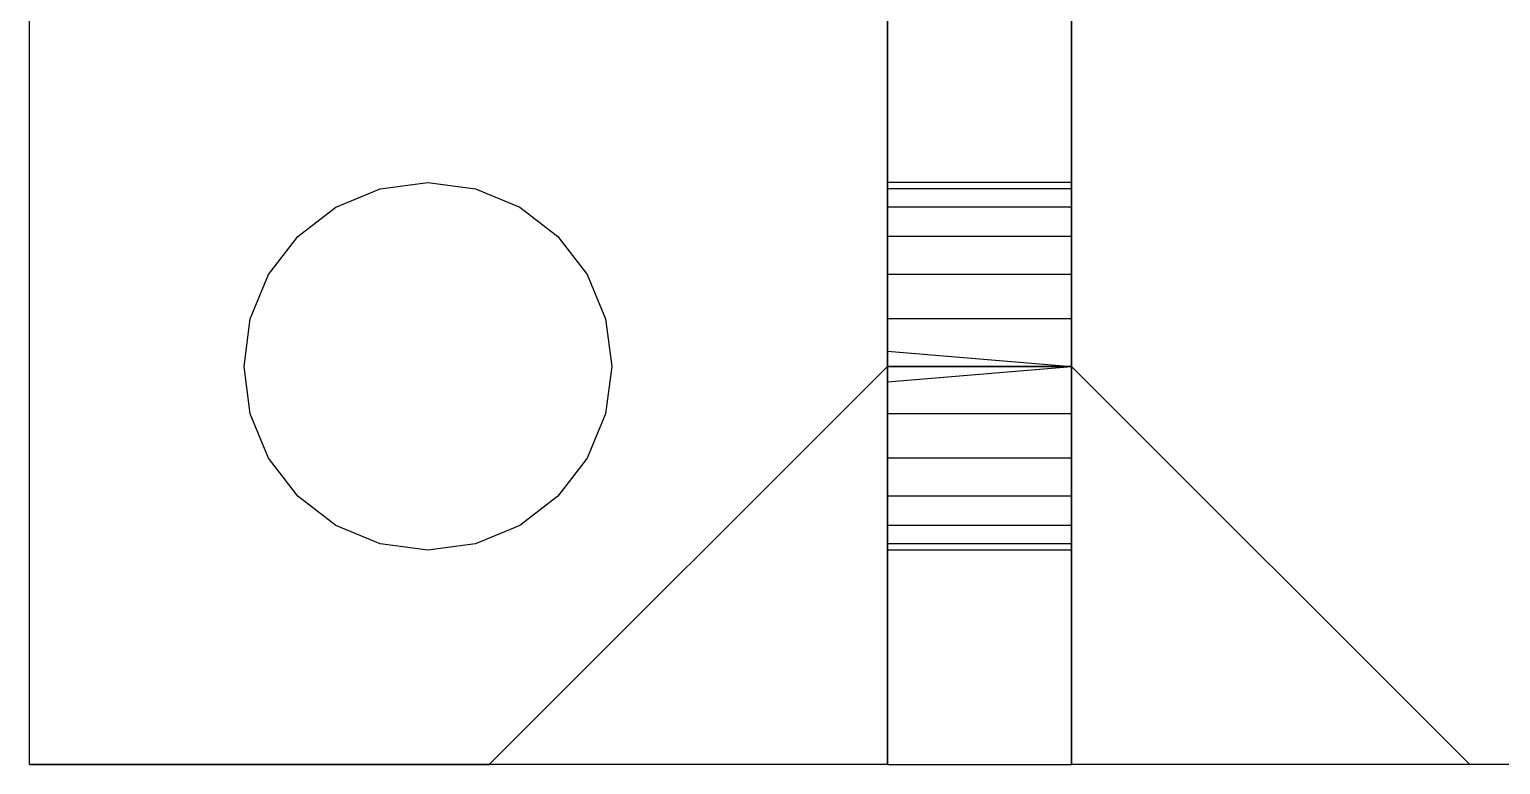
# Model space of a CAD drawing. Header units: metres. Extents: x -1 to 375, y 3 to 378.
# Drawn here: x -0.63 to 14.61, y 248.13 to 255.75 of the extents above; entities that cross this region are included whole.
import ezdxf

# ---------------------------------------------------------------- set-up
doc = ezdxf.new("R2010")
doc.units = ezdxf.units.M

msp = doc.modelspace()

# ---------------------------------------------------------------- linework, layer by layer
at = {"layer": 'Flat node sheet'}
for p, q in [((-0.635, 248.127, 253.842), (-0.635, 278.607, 253.842)), ((-0.635, 248.127, 255.747), (-0.635, 278.607, 255.747)), ((-0.635, 248.127, 8.732), (-0.635, 278.607, 8.732)), ((-0.635, 248.127, 10.637), (-0.635, 278.607, 10.637)), ((8.255, 278.607, 264.637), (8.255, 252.096, 264.637)), ((8.255, 278.607, 255.747), (8.255, 252.414, 255.747)), ((8.255, 252.414, 253.842), (8.255, 278.607, 253.842)), ((8.255, 278.607, 266.542), (8.255, 252.096, 266.542)), ((8.255, 278.607, 19.527), (8.255, 252.096, 19.527)), ((8.255, 278.607, 10.637), (8.255, 252.414, 10.637)), ((8.255, 252.414, 8.732), (8.255, 278.607, 8.732)), ((8.255, 278.607, 21.432), (8.255, 252.096, 21.432)), ((10.16, 278.607, 253.842), (10.16, 252.414, 253.842)), ((10.16, 278.607, 255.747), (10.16, 252.414, 255.747)), ((10.16, 278.607, 266.542), (10.16, 252.255, 266.542)), ((10.16, 278.607, 264.637), (10.16, 252.255, 264.637)), ((10.16, 278.607, 8.732), (10.16, 252.414, 8.732)), ((10.16, 278.607, 10.637), (10.16, 252.414, 10.637)), ((10.16, 278.607, 21.432), (10.16, 252.255, 21.432)), ((10.16, 278.607, 19.527), (10.16, 252.255, 19.527)), ((8.255, 248.127, 275.432), (8.255, 267.812, 275.432)), ((8.255, 248.127, 30.322), (8.255, 267.812, 30.322)), ((10.16, 248.127, 275.432), (10.16, 267.812, 275.432)), ((10.16, 248.127, 30.322), (10.16, 267.812, 30.322)), ((-0.635, 248.127, 264.637), (-0.635, 257.017, 264.637)), ((-0.635, 248.127, 266.542), (-0.635, 257.017, 266.542)), ((-0.635, 248.127, 19.527), (-0.635, 257.017, 19.527)), ((-0.635, 248.127, 21.432), (-0.635, 257.017, 21.432)), ((8.255, 257.017, 244.952), (8.255, 248.127, 244.952)), ((8.255, 257.017, -0.158), (8.255, 248.127, -0.158)), ((10.16, 257.017, 244.952), (10.16, 248.127, 244.952)), ((10.16, 257.017, -0.158), (10.16, 248.127, -0.158)), ((2.54, 253.905, 255.747), (2.999, 254.095, 255.747)), ((2.54, 253.905, 253.842), (2.999, 254.095, 253.842)), ((2.54, 253.905, 266.542), (2.999, 254.095, 266.542)), ((2.54, 253.905, 264.637), (2.999, 254.095, 264.637)), ((2.54, 253.905, 10.637), (2.999, 254.095, 10.637)), ((2.54, 253.905, 8.732), (2.999, 254.095, 8.732)), ((2.54, 253.905, 21.432), (2.999, 254.095, 21.432)), ((2.54, 253.905, 19.527), (2.999, 254.095, 19.527)), ((2.999, 254.095, 255.747), (3.493, 254.16, 255.747)), ((2.999, 254.095, 253.842), (3.493, 254.16, 253.842)), ((2.999, 254.095, 266.542), (3.493, 254.16, 266.542)), ((2.999, 254.095, 264.637), (3.493, 254.16, 264.637)), ((2.999, 254.095, 10.637), (3.493, 254.16, 10.637)), ((2.999, 254.095, 8.732), (3.493, 254.16, 8.732)), ((2.999, 254.095, 21.432), (3.493, 254.16, 21.432)), ((2.999, 254.095, 19.527), (3.493, 254.16, 19.527)), ((2.999, 254.095, 255.747), (2.999, 254.095, 253.842)), ((2.999, 254.095, 266.542), (2.999, 254.095, 264.637)), ((2.999, 254.095, 10.637), (2.999, 254.095, 8.732)), ((2.999, 254.095, 21.432), (2.999, 254.095, 19.527)), ((3.493, 254.16, 255.747), (3.986, 254.095, 255.747)), ((3.493, 254.16, 253.842), (3.986, 254.095, 253.842)), ((3.493, 254.16, 255.747), (3.493, 254.16, 253.842)), ((3.493, 254.16, 266.542), (3.986, 254.095, 266.542)), ((3.493, 254.16, 264.637), (3.986, 254.095, 264.637)), ((3.493, 254.16, 266.542), (3.493, 254.16, 264.637)), ((3.493, 254.16, 10.637), (3.986, 254.095, 10.637)), ((3.493, 254.16, 8.732), (3.986, 254.095, 8.732)), ((3.493, 254.16, 10.637), (3.493, 254.16, 8.732)), ((3.493, 254.16, 21.432), (3.986, 254.095, 21.432)), ((3.493, 254.16, 19.527), (3.986, 254.095, 19.527)), ((3.493, 254.16, 21.432), (3.493, 254.16, 19.527)), ((3.986, 254.095, 255.747), (4.445, 253.905, 255.747)), ((3.986, 254.095, 253.842), (4.445, 253.905, 253.842)), ((3.986, 254.095, 255.747), (3.986, 254.095, 253.842)), ((3.986, 254.095, 266.542), (4.445, 253.905, 266.542)), ((3.986, 254.095, 264.637), (4.445, 253.905, 264.637)), ((3.986, 254.095, 266.542), (3.986, 254.095, 264.637)), ((3.986, 254.095, 10.637), (4.445, 253.905, 10.637)), ((3.986, 254.095, 8.732), (4.445, 253.905, 8.732)), ((3.986, 254.095, 10.637), (3.986, 254.095, 8.732)), ((3.986, 254.095, 21.432), (4.445, 253.905, 21.432)), ((3.986, 254.095, 19.527), (4.445, 253.905, 19.527)), ((3.986, 254.095, 21.432), (3.986, 254.095, 19.527)), ((8.255, 254.16, 249.08), (8.255, 254.095, 248.587)), ((8.255, 254.095, 249.573), (8.255, 254.16, 249.08)), ((10.16, 254.16, 249.08), (8.255, 254.16, 249.08)), ((8.255, 254.16, 271.305), (8.255, 254.095, 270.812)), ((8.255, 254.095, 271.798), (8.255, 254.16, 271.305)), ((10.16, 254.16, 271.305), (8.255, 254.16, 271.305)), ((8.255, 254.16, 3.97), (8.255, 254.095, 3.477)), ((8.255, 254.095, 4.463), (8.255, 254.16, 3.97)), ((10.16, 254.16, 3.97), (8.255, 254.16, 3.97)), ((8.255, 254.16, 26.195), (8.255, 254.095, 25.702)), ((8.255, 254.095, 26.688), (8.255, 254.16, 26.195)), ((10.16, 254.16, 26.195), (8.255, 254.16, 26.195)), ((8.255, 254.095, 248.587), (8.255, 253.905, 248.127)), ((8.255, 253.905, 250.032), (8.255, 254.095, 249.573)), ((10.16, 254.095, 248.587), (8.255, 254.095, 248.587)), ((10.16, 254.095, 249.573), (8.255, 254.095, 249.573)), ((8.255, 254.095, 270.812), (8.255, 253.905, 270.352)), ((8.255, 253.905, 272.257), (8.255, 254.095, 271.798)), ((10.16, 254.095, 270.812), (8.255, 254.095, 270.812)), ((10.16, 254.095, 271.798), (8.255, 254.095, 271.798)), ((8.255, 254.095, 3.477), (8.255, 253.905, 3.017)), ((8.255, 253.905, 4.922), (8.255, 254.095, 4.463)), ((10.16, 254.095, 3.477), (8.255, 254.095, 3.477)), ((10.16, 254.095, 4.463), (8.255, 254.095, 4.463)), ((8.255, 254.095, 25.702), (8.255, 253.905, 25.242)), ((8.255, 253.905, 27.147), (8.255, 254.095, 26.688)), ((10.16, 254.095, 25.702), (8.255, 254.095, 25.702)), ((10.16, 254.095, 26.688), (8.255, 254.095, 26.688)), ((10.16, 254.16, 249.08), (10.16, 254.095, 248.587)), ((10.16, 254.095, 249.573), (10.16, 254.16, 249.08)), ((10.16, 254.16, 271.305), (10.16, 254.095, 270.812)), ((10.16, 254.095, 271.798), (10.16, 254.16, 271.305)), ((10.16, 254.16, 3.97), (10.16, 254.095, 3.477)), ((10.16, 254.095, 4.463), (10.16, 254.16, 3.97)), ((10.16, 254.16, 26.195), (10.16, 254.095, 25.702)), ((10.16, 254.095, 26.688), (10.16, 254.16, 26.195)), ((10.16, 254.095, 248.587), (10.16, 253.905, 248.127)), ((10.16, 253.905, 250.032), (10.16, 254.095, 249.573)), ((10.16, 254.095, 270.812), (10.16, 253.905, 270.352)), ((10.16, 253.905, 272.257), (10.16, 254.095, 271.798)), ((10.16, 254.095, 3.477), (10.16, 253.905, 3.017)), ((10.16, 253.905, 4.922), (10.16, 254.095, 4.463)), ((10.16, 254.095, 25.702), (10.16, 253.905, 25.242)), ((10.16, 253.905, 27.147), (10.16, 254.095, 26.688)), ((2.145, 253.602, 255.747), (2.54, 253.905, 255.747)), ((2.145, 253.602, 253.842), (2.54, 253.905, 253.842)), ((2.145, 253.602, 266.542), (2.54, 253.905, 266.542)), ((2.145, 253.602, 264.637), (2.54, 253.905, 264.637)), ((2.145, 253.602, 10.637), (2.54, 253.905, 10.637)), ((2.145, 253.602, 8.732), (2.54, 253.905, 8.732)), ((2.145, 253.602, 21.432), (2.54, 253.905, 21.432)), ((2.145, 253.602, 19.527), (2.54, 253.905, 19.527)), ((2.54, 253.905, 255.747), (2.54, 253.905, 253.842)), ((2.54, 253.905, 266.542), (2.54, 253.905, 264.637)), ((2.54, 253.905, 10.637), (2.54, 253.905, 8.732)), ((2.54, 253.905, 21.432), (2.54, 253.905, 19.527)), ((4.445, 253.905, 255.747), (4.84, 253.602, 255.747)), ((4.445, 253.905, 253.842), (4.84, 253.602, 253.842)), ((4.445, 253.905, 255.747), (4.445, 253.905, 253.842)), ((4.445, 253.905, 266.542), (4.84, 253.602, 266.542)), ((4.445, 253.905, 264.637), (4.84, 253.602, 264.637)), ((4.445, 253.905, 266.542), (4.445, 253.905, 264.637)), ((4.445, 253.905, 10.637), (4.84, 253.602, 10.637)), ((4.445, 253.905, 8.732), (4.84, 253.602, 8.732)), ((4.445, 253.905, 10.637), (4.445, 253.905, 8.732)), ((4.445, 253.905, 21.432), (4.84, 253.602, 21.432)), ((4.445, 253.905, 19.527), (4.84, 253.602, 19.527)), ((4.445, 253.905, 21.432), (4.445, 253.905, 19.527)), ((8.255, 253.905, 248.127), (8.255, 253.602, 247.733)), ((8.255, 253.602, 250.427), (8.255, 253.905, 250.032)), ((10.16, 253.905, 248.127), (8.255, 253.905, 248.127)), ((10.16, 253.905, 250.032), (8.255, 253.905, 250.032)), ((8.255, 253.602, 272.652), (8.255, 253.905, 272.257)), ((8.255, 253.905, 270.352), (8.255, 253.602, 269.958)), ((10.16, 253.905, 272.257), (8.255, 253.905, 272.257)), ((10.16, 253.905, 270.352), (8.255, 253.905, 270.352)), ((8.255, 253.905, 3.017), (8.255, 253.602, 2.623)), ((8.255, 253.602, 5.317), (8.255, 253.905, 4.922)), ((10.16, 253.905, 3.017), (8.255, 253.905, 3.017)), ((10.16, 253.905, 4.922), (8.255, 253.905, 4.922)), ((8.255, 253.602, 27.542), (8.255, 253.905, 27.147)), ((8.255, 253.905, 25.242), (8.255, 253.602, 24.848)), ((10.16, 253.905, 27.147), (8.255, 253.905, 27.147)), ((10.16, 253.905, 25.242), (8.255, 253.905, 25.242)), ((10.16, 253.905, 248.127), (10.16, 253.602, 247.733)), ((10.16, 253.602, 250.427), (10.16, 253.905, 250.032)), ((10.16, 253.905, 270.352), (10.16, 253.602, 269.958)), ((10.16, 253.602, 272.652), (10.16, 253.905, 272.257)), ((10.16, 253.905, 3.017), (10.16, 253.602, 2.623)), ((10.16, 253.602, 5.317), (10.16, 253.905, 4.922)), ((10.16, 253.905, 25.242), (10.16, 253.602, 24.848)), ((10.16, 253.602, 27.542), (10.16, 253.905, 27.147)), ((1.843, 253.207, 255.747), (2.145, 253.602, 255.747)), ((1.843, 253.207, 253.842), (2.145, 253.602, 253.842)), ((1.843, 253.207, 266.542), (2.145, 253.602, 266.542)), ((1.843, 253.207, 264.637), (2.145, 253.602, 264.637)), ((1.843, 253.207, 10.637), (2.145, 253.602, 10.637)), ((1.843, 253.207, 8.732), (2.145, 253.602, 8.732)), ((1.843, 253.207, 21.432), (2.145, 253.602, 21.432)), ((1.843, 253.207, 19.527), (2.145, 253.602, 19.527)), ((2.145, 253.602, 255.747), (2.145, 253.602, 253.842)), ((2.145, 253.602, 266.542), (2.145, 253.602, 264.637)), ((2.145, 253.602, 10.637), (2.145, 253.602, 8.732)), ((2.145, 253.602, 21.432), (2.145, 253.602, 19.527)), ((4.84, 253.602, 255.747), (5.142, 253.207, 255.747)), ((4.84, 253.602, 253.842), (5.142, 253.207, 253.842)), ((4.84, 253.602, 255.747), (4.84, 253.602, 253.842)), ((4.84, 253.602, 266.542), (5.142, 253.207, 266.542)), ((4.84, 253.602, 264.637), (5.142, 253.207, 264.637)), ((4.84, 253.602, 266.542), (4.84, 253.602, 264.637)), ((4.84, 253.602, 10.637), (5.142, 253.207, 10.637)), ((4.84, 253.602, 8.732), (5.142, 253.207, 8.732)), ((4.84, 253.602, 10.637), (4.84, 253.602, 8.732)), ((4.84, 253.602, 21.432), (5.142, 253.207, 21.432)), ((4.84, 253.602, 19.527), (5.142, 253.207, 19.527)), ((4.84, 253.602, 21.432), (4.84, 253.602, 19.527)), ((8.255, 253.602, 247.733), (8.255, 253.207, 247.43)), ((8.255, 253.207, 250.73), (8.255, 253.602, 250.427)), ((10.16, 253.602, 247.733), (8.255, 253.602, 247.733)), ((10.16, 253.602, 250.427), (8.255, 253.602, 250.427)), ((8.255, 253.207, 272.955), (8.255, 253.602, 272.652)), ((8.255, 253.602, 269.958), (8.255, 253.207, 269.655)), ((10.16, 253.602, 272.652), (8.255, 253.602, 272.652)), ((10.16, 253.602, 269.958), (8.255, 253.602, 269.958)), ((8.255, 253.602, 2.623), (8.255, 253.207, 2.32)), ((8.255, 253.207, 5.62), (8.255, 253.602, 5.317)), ((10.16, 253.602, 2.623), (8.255, 253.602, 2.623)), ((10.16, 253.602, 5.317), (8.255, 253.602, 5.317)), ((8.255, 253.207, 27.845), (8.255, 253.602, 27.542)), ((8.255, 253.602, 24.848), (8.255, 253.207, 24.545)), ((10.16, 253.602, 27.542), (8.255, 253.602, 27.542)), ((10.16, 253.602, 24.848), (8.255, 253.602, 24.848)), ((10.16, 253.602, 247.733), (10.16, 253.207, 247.43)), ((10.16, 253.207, 250.73), (10.16, 253.602, 250.427)), ((10.16, 253.602, 269.958), (10.16, 253.207, 269.655)), ((10.16, 253.207, 272.955), (10.16, 253.602, 272.652)), ((10.16, 253.602, 2.623), (10.16, 253.207, 2.32)), ((10.16, 253.207, 5.62), (10.16, 253.602, 5.317)), ((10.16, 253.602, 24.848), (10.16, 253.207, 24.545)), ((10.16, 253.207, 27.845), (10.16, 253.602, 27.542)), ((1.652, 252.748, 255.747), (1.843, 253.207, 255.747)), ((1.652, 252.748, 253.842), (1.843, 253.207, 253.842)), ((1.652, 252.748, 266.542), (1.843, 253.207, 266.542)), ((1.652, 252.748, 264.637), (1.843, 253.207, 264.637)), ((1.652, 252.748, 10.637), (1.843, 253.207, 10.637)), ((1.652, 252.748, 8.732), (1.843, 253.207, 8.732)), ((1.652, 252.748, 21.432), (1.843, 253.207, 21.432)), ((1.652, 252.748, 19.527), (1.843, 253.207, 19.527)), ((1.843, 253.207, 255.747), (1.843, 253.207, 253.842)), ((1.843, 253.207, 266.542), (1.843, 253.207, 264.637)), ((1.843, 253.207, 10.637), (1.843, 253.207, 8.732)), ((1.843, 253.207, 21.432), (1.843, 253.207, 19.527)), ((5.142, 253.207, 255.747), (5.333, 252.748, 255.747)), ((5.142, 253.207, 253.842), (5.333, 252.748, 253.842)), ((5.142, 253.207, 255.747), (5.142, 253.207, 253.842)), ((5.142, 253.207, 266.542), (5.333, 252.748, 266.542)), ((5.142, 253.207, 264.637), (5.333, 252.748, 264.637)), ((5.142, 253.207, 266.542), (5.142, 253.207, 264.637)), ((5.142, 253.207, 10.637), (5.333, 252.748, 10.637)), ((5.142, 253.207, 8.732), (5.333, 252.748, 8.732)), ((5.142, 253.207, 10.637), (5.142, 253.207, 8.732)), ((5.142, 253.207, 21.432), (5.333, 252.748, 21.432)), ((5.142, 253.207, 19.527), (5.333, 252.748, 19.527)), ((5.142, 253.207, 21.432), (5.142, 253.207, 19.527)), ((8.255, 252.748, 250.92), (8.255, 253.207, 250.73)), ((8.255, 253.207, 247.43), (8.255, 252.748, 247.24)), ((10.16, 253.207, 247.43), (8.255, 253.207, 247.43)), ((10.16, 253.207, 250.73), (8.255, 253.207, 250.73)), ((8.255, 252.748, 273.145), (8.255, 253.207, 272.955)), ((8.255, 253.207, 269.655), (8.255, 252.748, 269.465)), ((10.16, 253.207, 272.955), (8.255, 253.207, 272.955)), ((10.16, 253.207, 269.655), (8.255, 253.207, 269.655)), ((8.255, 252.748, 5.81), (8.255, 253.207, 5.62)), ((8.255, 253.207, 2.32), (8.255, 252.748, 2.13)), ((10.16, 253.207, 2.32), (8.255, 253.207, 2.32)), ((10.16, 253.207, 5.62), (8.255, 253.207, 5.62)), ((8.255, 252.748, 28.035), (8.255, 253.207, 27.845)), ((8.255, 253.207, 24.545), (8.255, 252.748, 24.355)), ((10.16, 253.207, 27.845), (8.255, 253.207, 27.845)), ((10.16, 253.207, 24.545), (8.255, 253.207, 24.545)), ((10.16, 253.207, 247.43), (10.16, 252.748, 247.24)), ((10.16, 252.748, 250.92), (10.16, 253.207, 250.73)), ((10.16, 253.207, 269.655), (10.16, 252.748, 269.465)), ((10.16, 252.748, 273.145), (10.16, 253.207, 272.955)), ((10.16, 253.207, 2.32), (10.16, 252.748, 2.13)), ((10.16, 252.748, 5.81), (10.16, 253.207, 5.62)), ((10.16, 253.207, 24.545), (10.16, 252.748, 24.355)), ((10.16, 252.748, 28.035), (10.16, 253.207, 27.845)), ((1.588, 252.255, 255.747), (1.652, 252.748, 255.747)), ((1.588, 252.255, 253.842), (1.652, 252.748, 253.842)), ((1.588, 252.255, 266.542), (1.652, 252.748, 266.542)), ((1.588, 252.255, 264.637), (1.652, 252.748, 264.637)), ((1.588, 252.255, 10.637), (1.652, 252.748, 10.637)), ((1.588, 252.255, 8.732), (1.652, 252.748, 8.732)), ((1.588, 252.255, 21.432), (1.652, 252.748, 21.432)), ((1.588, 252.255, 19.527), (1.652, 252.748, 19.527)), ((1.652, 252.748, 255.747), (1.652, 252.748, 253.842)), ((1.652, 252.748, 266.542), (1.652, 252.748, 264.637)), ((1.652, 252.748, 10.637), (1.652, 252.748, 8.732)), ((1.652, 252.748, 21.432), (1.652, 252.748, 19.527)), ((5.333, 252.748, 255.747), (5.398, 252.255, 255.747)), ((5.333, 252.748, 253.842), (5.398, 252.255, 253.842)), ((5.333, 252.748, 255.747), (5.333, 252.748, 253.842)), ((5.333, 252.748, 266.542), (5.398, 252.255, 266.542)), ((5.333, 252.748, 264.637), (5.398, 252.255, 264.637)), ((5.333, 252.748, 266.542), (5.333, 252.748, 264.637)), ((5.333, 252.748, 10.637), (5.398, 252.255, 10.637)), ((5.333, 252.748, 8.732), (5.398, 252.255, 8.732)), ((5.333, 252.748, 10.637), (5.333, 252.748, 8.732)), ((5.333, 252.748, 21.432), (5.398, 252.255, 21.432)), ((5.333, 252.748, 19.527), (5.398, 252.255, 19.527)), ((5.333, 252.748, 21.432), (5.333, 252.748, 19.527)), ((8.255, 252.255, 250.985), (8.255, 252.748, 250.92)), ((8.255, 252.748, 247.24), (8.255, 252.255, 247.175)), ((10.16, 252.748, 250.92), (8.255, 252.748, 250.92)), ((10.16, 252.748, 247.24), (8.255, 252.748, 247.24)), ((8.255, 252.255, 273.21), (8.255, 252.748, 273.145)), ((8.255, 252.748, 269.465), (8.255, 252.255, 269.4)), ((10.16, 252.748, 273.145), (8.255, 252.748, 273.145)), ((10.16, 252.748, 269.465), (8.255, 252.748, 269.465)), ((8.255, 252.255, 5.875), (8.255, 252.748, 5.81)), ((8.255, 252.748, 2.13), (8.255, 252.255, 2.065)), ((10.16, 252.748, 5.81), (8.255, 252.748, 5.81)), ((10.16, 252.748, 2.13), (8.255, 252.748, 2.13)), ((8.255, 252.255, 28.1), (8.255, 252.748, 28.035)), ((8.255, 252.748, 24.355), (8.255, 252.255, 24.29)), ((10.16, 252.748, 28.035), (8.255, 252.748, 28.035)), ((10.16, 252.748, 24.355), (8.255, 252.748, 24.355)), ((10.16, 252.748, 247.24), (10.16, 252.255, 247.175)), ((10.16, 252.255, 250.985), (10.16, 252.748, 250.92)), ((10.16, 252.748, 269.465), (10.16, 252.255, 269.4)), ((10.16, 252.255, 273.21), (10.16, 252.748, 273.145)), ((10.16, 252.748, 2.13), (10.16, 252.255, 2.065)), ((10.16, 252.255, 5.875), (10.16, 252.748, 5.81)), ((10.16, 252.748, 24.355), (10.16, 252.255, 24.29)), ((10.16, 252.255, 28.1), (10.16, 252.748, 28.035)), ((8.255, 252.414, 255.747), (10.16, 252.255, 255.747)), ((8.255, 252.414, 253.842), (10.16, 252.255, 253.842)), ((8.255, 252.414, 253.842), (8.255, 252.414, 255.747)), ((8.255, 252.414, 10.637), (10.16, 252.255, 10.637)), ((8.255, 252.414, 8.732), (10.16, 252.255, 8.732)), ((8.255, 252.414, 8.732), (8.255, 252.414, 10.637)), ((10.16, 252.414, 253.842), (10.16, 252.414, 255.747)), ((10.16, 252.414, 253.842), (10.16, 252.255, 253.842)), ((10.16, 252.414, 255.747), (10.16, 252.255, 255.747)), ((10.16, 252.414, 8.732), (10.16, 252.414, 10.637)), ((10.16, 252.414, 8.732), (10.16, 252.255, 8.732)), ((10.16, 252.414, 10.637), (10.16, 252.255, 10.637)), ((1.652, 251.762, 255.747), (1.588, 252.255, 255.747)), ((1.652, 251.762, 253.842), (1.588, 252.255, 253.842)), ((1.588, 252.255, 255.747), (1.588, 252.255, 253.842)), ((1.652, 251.762, 266.542), (1.588, 252.255, 266.542)), ((1.652, 251.762, 264.637), (1.588, 252.255, 264.637)), ((1.588, 252.255, 266.542), (1.588, 252.255, 264.637)), ((1.652, 251.762, 10.637), (1.588, 252.255, 10.637)), ((1.652, 251.762, 8.732), (1.588, 252.255, 8.732)), ((1.588, 252.255, 10.637), (1.588, 252.255, 8.732)), ((1.652, 251.762, 21.432), (1.588, 252.255, 21.432)), ((1.652, 251.762, 19.527), (1.588, 252.255, 19.527)), ((1.588, 252.255, 21.432), (1.588, 252.255, 19.527)), ((8.255, 252.255, 264.637), (4.128, 248.127, 264.637)), ((8.255, 252.255, 266.542), (4.128, 248.127, 266.542)), ((8.255, 252.255, 19.527), (4.128, 248.127, 19.527)), ((8.255, 252.255, 21.432), (4.128, 248.127, 21.432)), ((5.398, 252.255, 255.747), (5.333, 251.762, 255.747)), ((5.398, 252.255, 253.842), (5.333, 251.762, 253.842)), ((5.398, 252.255, 266.542), (5.333, 251.762, 266.542)), ((5.398, 252.255, 264.637), (5.333, 251.762, 264.637)), ((5.398, 252.255, 10.637), (5.333, 251.762, 10.637)), ((5.398, 252.255, 8.732), (5.333, 251.762, 8.732)), ((5.398, 252.255, 21.432), (5.333, 251.762, 21.432)), ((5.398, 252.255, 19.527), (5.333, 251.762, 19.527)), ((5.398, 252.255, 255.747), (5.398, 252.255, 253.842)), ((5.398, 252.255, 266.542), (5.398, 252.255, 264.637)), ((5.398, 252.255, 10.637), (5.398, 252.255, 8.732)), ((5.398, 252.255, 21.432), (5.398, 252.255, 19.527)), ((8.255, 248.127, 253.842), (8.255, 252.255, 253.842)), ((8.255, 252.255, 253.842), (10.16, 252.255, 253.842)), ((8.255, 252.255, 253.842), (8.255, 252.255, 255.747)), ((8.255, 248.127, 255.747), (8.255, 252.255, 255.747)), ((8.255, 252.255, 255.747), (10.16, 252.255, 255.747)), ((8.255, 252.096, 266.542), (10.16, 252.255, 266.542)), ((8.255, 252.096, 264.637), (10.16, 252.255, 264.637)), ((8.255, 251.762, 250.92), (8.255, 252.255, 250.985)), ((8.255, 252.255, 247.175), (8.255, 251.762, 247.24)), ((10.16, 252.255, 250.985), (8.255, 252.255, 250.985)), ((10.16, 252.255, 247.175), (8.255, 252.255, 247.175)), ((8.255, 251.762, 273.145), (8.255, 252.255, 273.21)), ((8.255, 252.255, 269.4), (8.255, 251.762, 269.465)), ((10.16, 252.255, 273.21), (8.255, 252.255, 273.21)), ((10.16, 252.255, 269.4), (8.255, 252.255, 269.4)), ((10.16, 252.255, 264.637), (8.255, 252.255, 264.637)), ((8.255, 252.255, 264.637), (8.255, 252.255, 266.542)), ((10.16, 252.255, 266.542), (8.255, 252.255, 266.542)), ((8.255, 248.127, 8.732), (8.255, 252.255, 8.732)), ((8.255, 252.255, 8.732), (10.16, 252.255, 8.732)), ((8.255, 252.255, 8.732), (8.255, 252.255, 10.637)), ((8.255, 248.127, 10.637), (8.255, 252.255, 10.637)), ((8.255, 252.255, 10.637), (10.16, 252.255, 10.637)), ((8.255, 252.096, 21.432), (10.16, 252.255, 21.432)), ((8.255, 252.096, 19.527), (10.16, 252.255, 19.527)), ((8.255, 251.762, 5.81), (8.255, 252.255, 5.875)), ((8.255, 252.255, 2.065), (8.255, 251.762, 2.13)), ((10.16, 252.255, 5.875), (8.255, 252.255, 5.875)), ((10.16, 252.255, 2.065), (8.255, 252.255, 2.065)), ((8.255, 251.762, 28.035), (8.255, 252.255, 28.1)), ((8.255, 252.255, 24.29), (8.255, 251.762, 24.355)), ((10.16, 252.255, 28.1), (8.255, 252.255, 28.1)), ((10.16, 252.255, 24.29), (8.255, 252.255, 24.29)), ((10.16, 252.255, 19.527), (8.255, 252.255, 19.527)), ((8.255, 252.255, 19.527), (8.255, 252.255, 21.432)), ((10.16, 252.255, 21.432), (8.255, 252.255, 21.432)), ((14.288, 248.127, 253.842), (10.16, 252.255, 253.842)), ((10.16, 252.255, 253.842), (10.16, 252.255, 255.747)), ((14.288, 248.127, 255.747), (10.16, 252.255, 255.747)), ((10.16, 252.255, 264.637), (10.16, 252.255, 266.542)), ((10.16, 252.255, 255.747), (10.16, 252.255, 253.842)), ((10.16, 252.255, 247.175), (10.16, 251.762, 247.24)), ((10.16, 251.762, 250.92), (10.16, 252.255, 250.985)), ((10.16, 252.255, 269.4), (10.16, 251.762, 269.465)), ((10.16, 251.762, 273.145), (10.16, 252.255, 273.21)), ((10.16, 252.255, 266.542), (10.16, 252.096, 266.542)), ((10.16, 252.255, 264.637), (10.16, 252.096, 264.637)), ((10.16, 248.127, 264.637), (10.16, 252.255, 264.637)), ((10.16, 252.255, 264.637), (10.16, 252.255, 266.542)), ((10.16, 248.127, 266.542), (10.16, 252.255, 266.542)), ((14.288, 248.127, 8.732), (10.16, 252.255, 8.732)), ((10.16, 252.255, 8.732), (10.16, 252.255, 10.637)), ((14.288, 248.127, 10.637), (10.16, 252.255, 10.637)), ((10.16, 252.255, 19.527), (10.16, 252.255, 21.432)), ((10.16, 252.255, 10.637), (10.16, 252.255, 8.732)), ((10.16, 252.255, 2.065), (10.16, 251.762, 2.13)), ((10.16, 251.762, 5.81), (10.16, 252.255, 5.875)), ((10.16, 252.255, 24.29), (10.16, 251.762, 24.355)), ((10.16, 251.762, 28.035), (10.16, 252.255, 28.1)), ((10.16, 252.255, 21.432), (10.16, 252.096, 21.432)), ((10.16, 252.255, 19.527), (10.16, 252.096, 19.527)), ((10.16, 248.127, 19.527), (10.16, 252.255, 19.527)), ((10.16, 252.255, 19.527), (10.16, 252.255, 21.432)), ((10.16, 248.127, 21.432), (10.16, 252.255, 21.432)), ((8.255, 252.096, 266.542), (8.255, 252.096, 264.637)), ((8.255, 252.096, 21.432), (8.255, 252.096, 19.527)), ((10.16, 252.096, 266.542), (10.16, 252.096, 264.637)), ((10.16, 252.096, 21.432), (10.16, 252.096, 19.527)), ((1.843, 251.302, 255.747), (1.652, 251.762, 255.747)), ((1.843, 251.302, 253.842), (1.652, 251.762, 253.842)), ((1.652, 251.762, 255.747), (1.652, 251.762, 253.842)), ((1.843, 251.302, 266.542), (1.652, 251.762, 266.542)), ((1.843, 251.302, 264.637), (1.652, 251.762, 264.637)), ((1.652, 251.762, 266.542), (1.652, 251.762, 264.637)), ((1.843, 251.302, 10.637), (1.652, 251.762, 10.637)), ((1.843, 251.302, 8.732), (1.652, 251.762, 8.732)), ((1.652, 251.762, 10.637), (1.652, 251.762, 8.732)), ((1.843, 251.302, 21.432), (1.652, 251.762, 21.432)), ((1.843, 251.302, 19.527), (1.652, 251.762, 19.527)), ((1.652, 251.762, 21.432), (1.652, 251.762, 19.527)), ((5.333, 251.762, 255.747), (5.142, 251.302, 255.747)), ((5.333, 251.762, 253.842), (5.142, 251.302, 253.842)), ((5.333, 251.762, 266.542), (5.142, 251.302, 266.542)), ((5.333, 251.762, 264.637), (5.142, 251.302, 264.637)), ((5.333, 251.762, 10.637), (5.142, 251.302, 10.637)), ((5.333, 251.762, 8.732), (5.142, 251.302, 8.732)), ((5.333, 251.762, 21.432), (5.142, 251.302, 21.432)), ((5.333, 251.762, 19.527), (5.142, 251.302, 19.527)), ((5.333, 251.762, 255.747), (5.333, 251.762, 253.842)), ((5.333, 251.762, 266.542), (5.333, 251.762, 264.637)), ((5.333, 251.762, 10.637), (5.333, 251.762, 8.732)), ((5.333, 251.762, 21.432), (5.333, 251.762, 19.527)), ((8.255, 251.302, 250.73), (8.255, 251.762, 250.92)), ((8.255, 251.762, 247.24), (8.255, 251.302, 247.43)), ((10.16, 251.762, 250.92), (8.255, 251.762, 250.92)), ((10.16, 251.762, 247.24), (8.255, 251.762, 247.24)), ((8.255, 251.302, 272.955), (8.255, 251.762, 273.145)), ((8.255, 251.762, 269.465), (8.255, 251.302, 269.655)), ((10.16, 251.762, 273.145), (8.255, 251.762, 273.145)), ((10.16, 251.762, 269.465), (8.255, 251.762, 269.465)), ((8.255, 251.302, 5.62), (8.255, 251.762, 5.81)), ((8.255, 251.762, 2.13), (8.255, 251.302, 2.32)), ((10.16, 251.762, 5.81), (8.255, 251.762, 5.81)), ((10.16, 251.762, 2.13), (8.255, 251.762, 2.13)), ((8.255, 251.302, 27.845), (8.255, 251.762, 28.035)), ((8.255, 251.762, 24.355), (8.255, 251.302, 24.545)), ((10.16, 251.762, 28.035), (8.255, 251.762, 28.035)), ((10.16, 251.762, 24.355), (8.255, 251.762, 24.355)), ((10.16, 251.762, 247.24), (10.16, 251.302, 247.43)), ((10.16, 251.302, 250.73), (10.16, 251.762, 250.92)), ((10.16, 251.762, 269.465), (10.16, 251.302, 269.655)), ((10.16, 251.302, 272.955), (10.16, 251.762, 273.145)), ((10.16, 251.762, 2.13), (10.16, 251.302, 2.32)), ((10.16, 251.302, 5.62), (10.16, 251.762, 5.81)), ((10.16, 251.762, 24.355), (10.16, 251.302, 24.545)), ((10.16, 251.302, 27.845), (10.16, 251.762, 28.035)), ((2.145, 250.908, 255.747), (1.843, 251.302, 255.747)), ((2.145, 250.908, 253.842), (1.843, 251.302, 253.842)), ((1.843, 251.302, 255.747), (1.843, 251.302, 253.842)), ((2.145, 250.908, 266.542), (1.843, 251.302, 266.542)), ((2.145, 250.908, 264.637), (1.843, 251.302, 264.637)), ((1.843, 251.302, 266.542), (1.843, 251.302, 264.637)), ((2.145, 250.908, 10.637), (1.843, 251.302, 10.637)), ((2.145, 250.908, 8.732), (1.843, 251.302, 8.732)), ((1.843, 251.302, 10.637), (1.843, 251.302, 8.732)), ((2.145, 250.908, 21.432), (1.843, 251.302, 21.432)), ((2.145, 250.908, 19.527), (1.843, 251.302, 19.527)), ((1.843, 251.302, 21.432), (1.843, 251.302, 19.527)), ((5.142, 251.302, 255.747), (4.84, 250.908, 255.747)), ((5.142, 251.302, 253.842), (4.84, 250.908, 253.842)), ((5.142, 251.302, 266.542), (4.84, 250.908, 266.542)), ((5.142, 251.302, 264.637), (4.84, 250.908, 264.637)), ((5.142, 251.302, 10.637), (4.84, 250.908, 10.637)), ((5.142, 251.302, 8.732), (4.84, 250.908, 8.732)), ((5.142, 251.302, 21.432), (4.84, 250.908, 21.432)), ((5.142, 251.302, 19.527), (4.84, 250.908, 19.527)), ((5.142, 251.302, 255.747), (5.142, 251.302, 253.842)), ((5.142, 251.302, 266.542), (5.142, 251.302, 264.637)), ((5.142, 251.302, 10.637), (5.142, 251.302, 8.732)), ((5.142, 251.302, 21.432), (5.142, 251.302, 19.527)), ((8.255, 250.908, 250.427), (8.255, 251.302, 250.73)), ((8.255, 251.302, 247.43), (8.255, 250.908, 247.733)), ((10.16, 251.302, 250.73), (8.255, 251.302, 250.73)), ((10.16, 251.302, 247.43), (8.255, 251.302, 247.43)), ((8.255, 250.908, 272.652), (8.255, 251.302, 272.955)), ((8.255, 251.302, 269.655), (8.255, 250.908, 269.958)), ((10.16, 251.302, 272.955), (8.255, 251.302, 272.955)), ((10.16, 251.302, 269.655), (8.255, 251.302, 269.655)), ((8.255, 250.908, 5.317), (8.255, 251.302, 5.62)), ((8.255, 251.302, 2.32), (8.255, 250.908, 2.623)), ((10.16, 251.302, 5.62), (8.255, 251.302, 5.62)), ((10.16, 251.302, 2.32), (8.255, 251.302, 2.32)), ((8.255, 250.908, 27.542), (8.255, 251.302, 27.845)), ((8.255, 251.302, 24.545), (8.255, 250.908, 24.848)), ((10.16, 251.302, 27.845), (8.255, 251.302, 27.845)), ((10.16, 251.302, 24.545), (8.255, 251.302, 24.545)), ((10.16, 251.302, 247.43), (10.16, 250.908, 247.733)), ((10.16, 250.908, 250.427), (10.16, 251.302, 250.73)), ((10.16, 251.302, 269.655), (10.16, 250.908, 269.958)), ((10.16, 250.908, 272.652), (10.16, 251.302, 272.955)), ((10.16, 251.302, 2.32), (10.16, 250.908, 2.623)), ((10.16, 250.908, 5.317), (10.16, 251.302, 5.62)), ((10.16, 251.302, 24.545), (10.16, 250.908, 24.848)), ((10.16, 250.908, 27.542), (10.16, 251.302, 27.845)), ((2.54, 250.605, 255.747), (2.145, 250.908, 255.747)), ((2.54, 250.605, 253.842), (2.145, 250.908, 253.842)), ((2.145, 250.908, 255.747), (2.145, 250.908, 253.842)), ((2.54, 250.605, 266.542), (2.145, 250.908, 266.542)), ((2.54, 250.605, 264.637), (2.145, 250.908, 264.637)), ((2.145, 250.908, 266.542), (2.145, 250.908, 264.637)), ((2.54, 250.605, 10.637), (2.145, 250.908, 10.637)), ((2.54, 250.605, 8.732), (2.145, 250.908, 8.732)), ((2.145, 250.908, 10.637), (2.145, 250.908, 8.732)), ((2.54, 250.605, 21.432), (2.145, 250.908, 21.432)), ((2.54, 250.605, 19.527), (2.145, 250.908, 19.527)), ((2.145, 250.908, 21.432), (2.145, 250.908, 19.527)), ((4.84, 250.908, 255.747), (4.445, 250.605, 255.747)), ((4.84, 250.908, 253.842), (4.445, 250.605, 253.842)), ((4.84, 250.908, 266.542), (4.445, 250.605, 266.542)), ((4.84, 250.908, 264.637), (4.445, 250.605, 264.637)), ((4.84, 250.908, 10.637), (4.445, 250.605, 10.637)), ((4.84, 250.908, 8.732), (4.445, 250.605, 8.732)), ((4.84, 250.908, 21.432), (4.445, 250.605, 21.432)), ((4.84, 250.908, 19.527), (4.445, 250.605, 19.527)), ((4.84, 250.908, 255.747), (4.84, 250.908, 253.842)), ((4.84, 250.908, 266.542), (4.84, 250.908, 264.637)), ((4.84, 250.908, 10.637), (4.84, 250.908, 8.732)), ((4.84, 250.908, 21.432), (4.84, 250.908, 19.527)), ((8.255, 250.605, 250.032), (8.255, 250.908, 250.427)), ((8.255, 250.908, 247.733), (8.255, 250.605, 248.127)), ((10.16, 250.908, 250.427), (8.255, 250.908, 250.427)), ((10.16, 250.908, 247.733), (8.255, 250.908, 247.733)), ((8.255, 250.605, 272.257), (8.255, 250.908, 272.652)), ((8.255, 250.908, 269.958), (8.255, 250.605, 270.352)), ((10.16, 250.908, 272.652), (8.255, 250.908, 272.652)), ((10.16, 250.908, 269.958), (8.255, 250.908, 269.958)), ((8.255, 250.605, 4.922), (8.255, 250.908, 5.317)), ((8.255, 250.908, 2.623), (8.255, 250.605, 3.017)), ((10.16, 250.908, 5.317), (8.255, 250.908, 5.317)), ((10.16, 250.908, 2.623), (8.255, 250.908, 2.623)), ((8.255, 250.605, 27.147), (8.255, 250.908, 27.542)), ((8.255, 250.908, 24.848), (8.255, 250.605, 25.242)), ((10.16, 250.908, 27.542), (8.255, 250.908, 27.542)), ((10.16, 250.908, 24.848), (8.255, 250.908, 24.848)), ((10.16, 250.908, 247.733), (10.16, 250.605, 248.127)), ((10.16, 250.605, 250.032), (10.16, 250.908, 250.427)), ((10.16, 250.908, 269.958), (10.16, 250.605, 270.352)), ((10.16, 250.605, 272.257), (10.16, 250.908, 272.652)), ((10.16, 250.908, 2.623), (10.16, 250.605, 3.017)), ((10.16, 250.605, 4.922), (10.16, 250.908, 5.317)), ((10.16, 250.908, 24.848), (10.16, 250.605, 25.242)), ((10.16, 250.605, 27.147), (10.16, 250.908, 27.542)), ((2.999, 250.415, 255.747), (2.54, 250.605, 255.747)), ((2.999, 250.415, 253.842), (2.54, 250.605, 253.842)), ((2.54, 250.605, 255.747), (2.54, 250.605, 253.842)), ((2.999, 250.415, 266.542), (2.54, 250.605, 266.542)), ((2.999, 250.415, 264.637), (2.54, 250.605, 264.637)), ((2.54, 250.605, 266.542), (2.54, 250.605, 264.637)), ((2.999, 250.415, 10.637), (2.54, 250.605, 10.637)), ((2.999, 250.415, 8.732), (2.54, 250.605, 8.732)), ((2.54, 250.605, 10.637), (2.54, 250.605, 8.732)), ((2.999, 250.415, 21.432), (2.54, 250.605, 21.432)), ((2.999, 250.415, 19.527), (2.54, 250.605, 19.527)), ((2.54, 250.605, 21.432), (2.54, 250.605, 19.527)), ((4.445, 250.605, 255.747), (3.986, 250.415, 255.747)), ((4.445, 250.605, 253.842), (3.986, 250.415, 253.842)), ((4.445, 250.605, 266.542), (3.986, 250.415, 266.542)), ((4.445, 250.605, 264.637), (3.986, 250.415, 264.637)), ((4.445, 250.605, 10.637), (3.986, 250.415, 10.637)), ((4.445, 250.605, 8.732), (3.986, 250.415, 8.732)), ((4.445, 250.605, 21.432), (3.986, 250.415, 21.432)), ((4.445, 250.605, 19.527), (3.986, 250.415, 19.527)), ((4.445, 250.605, 255.747), (4.445, 250.605, 253.842)), ((4.445, 250.605, 266.542), (4.445, 250.605, 264.637)), ((4.445, 250.605, 10.637), (4.445, 250.605, 8.732)), ((4.445, 250.605, 21.432), (4.445, 250.605, 19.527)), ((8.255, 250.415, 249.573), (8.255, 250.605, 250.032)), ((8.255, 250.605, 248.127), (8.255, 250.415, 248.587)), ((10.16, 250.605, 250.032), (8.255, 250.605, 250.032)), ((10.16, 250.605, 248.127), (8.255, 250.605, 248.127)), ((8.255, 250.415, 271.798), (8.255, 250.605, 272.257)), ((8.255, 250.605, 270.352), (8.255, 250.415, 270.812)), ((10.16, 250.605, 272.257), (8.255, 250.605, 272.257)), ((10.16, 250.605, 270.352), (8.255, 250.605, 270.352)), ((8.255, 250.415, 4.463), (8.255, 250.605, 4.922)), ((8.255, 250.605, 3.017), (8.255, 250.415, 3.477)), ((10.16, 250.605, 4.922), (8.255, 250.605, 4.922)), ((10.16, 250.605, 3.017), (8.255, 250.605, 3.017)), ((8.255, 250.415, 26.688), (8.255, 250.605, 27.147)), ((8.255, 250.605, 25.242), (8.255, 250.415, 25.702)), ((10.16, 250.605, 27.147), (8.255, 250.605, 27.147)), ((10.16, 250.605, 25.242), (8.255, 250.605, 25.242)), ((10.16, 250.605, 248.127), (10.16, 250.415, 248.587)), ((10.16, 250.415, 249.573), (10.16, 250.605, 250.032)), ((10.16, 250.605, 270.352), (10.16, 250.415, 270.812)), ((10.16, 250.415, 271.798), (10.16, 250.605, 272.257)), ((10.16, 250.605, 3.017), (10.16, 250.415, 3.477)), ((10.16, 250.415, 4.463), (10.16, 250.605, 4.922)), ((10.16, 250.605, 25.242), (10.16, 250.415, 25.702)), ((10.16, 250.415, 26.688), (10.16, 250.605, 27.147)), ((3.493, 250.35, 255.747), (2.999, 250.415, 255.747)), ((3.493, 250.35, 253.842), (2.999, 250.415, 253.842)), ((2.999, 250.415, 255.747), (2.999, 250.415, 253.842)), ((3.493, 250.35, 266.542), (2.999, 250.415, 266.542)), ((3.493, 250.35, 264.637), (2.999, 250.415, 264.637)), ((2.999, 250.415, 266.542), (2.999, 250.415, 264.637)), ((3.493, 250.35, 10.637), (2.999, 250.415, 10.637)), ((3.493, 250.35, 8.732), (2.999, 250.415, 8.732)), ((2.999, 250.415, 10.637), (2.999, 250.415, 8.732)), ((3.493, 250.35, 21.432), (2.999, 250.415, 21.432)), ((3.493, 250.35, 19.527), (2.999, 250.415, 19.527)), ((2.999, 250.415, 21.432), (2.999, 250.415, 19.527)), ((3.986, 250.415, 255.747), (3.493, 250.35, 255.747)), ((3.986, 250.415, 253.842), (3.493, 250.35, 253.842)), ((3.986, 250.415, 266.542), (3.493, 250.35, 266.542)), ((3.986, 250.415, 264.637), (3.493, 250.35, 264.637)), ((3.986, 250.415, 10.637), (3.493, 250.35, 10.637)), ((3.986, 250.415, 8.732), (3.493, 250.35, 8.732)), ((3.986, 250.415, 21.432), (3.493, 250.35, 21.432)), ((3.986, 250.415, 19.527), (3.493, 250.35, 19.527)), ((3.986, 250.415, 255.747), (3.986, 250.415, 253.842)), ((3.986, 250.415, 266.542), (3.986, 250.415, 264.637)), ((3.986, 250.415, 10.637), (3.986, 250.415, 8.732)), ((3.986, 250.415, 21.432), (3.986, 250.415, 19.527)), ((8.255, 250.35, 249.08), (8.255, 250.415, 249.573)), ((8.255, 250.415, 248.587), (8.255, 250.35, 249.08)), ((10.16, 250.415, 249.573), (8.255, 250.415, 249.573)), ((10.16, 250.415, 248.587), (8.255, 250.415, 248.587)), ((8.255, 250.35, 271.305), (8.255, 250.415, 271.798)), ((8.255, 250.415, 270.812), (8.255, 250.35, 271.305)), ((10.16, 250.415, 271.798), (8.255, 250.415, 271.798)), ((10.16, 250.415, 270.812), (8.255, 250.415, 270.812)), ((8.255, 250.35, 3.97), (8.255, 250.415, 4.463)), ((8.255, 250.415, 3.477), (8.255, 250.35, 3.97)), ((10.16, 250.415, 4.463), (8.255, 250.415, 4.463)), ((10.16, 250.415, 3.477), (8.255, 250.415, 3.477)), ((8.255, 250.35, 26.195), (8.255, 250.415, 26.688)), ((8.255, 250.415, 25.702), (8.255, 250.35, 26.195)), ((10.16, 250.415, 26.688), (8.255, 250.415, 26.688)), ((10.16, 250.415, 25.702), (8.255, 250.415, 25.702)), ((10.16, 250.415, 248.587), (10.16, 250.35, 249.08)), ((10.16, 250.35, 249.08), (10.16, 250.415, 249.573)), ((10.16, 250.415, 270.812), (10.16, 250.35, 271.305)), ((10.16, 250.35, 271.305), (10.16, 250.415, 271.798)), ((10.16, 250.415, 3.477), (10.16, 250.35, 3.97)), ((10.16, 250.35, 3.97), (10.16, 250.415, 4.463)), ((10.16, 250.415, 25.702), (10.16, 250.35, 26.195)), ((10.16, 250.35, 26.195), (10.16, 250.415, 26.688)), ((3.493, 250.35, 255.747), (3.493, 250.35, 253.842)), ((3.493, 250.35, 266.542), (3.493, 250.35, 264.637)), ((3.493, 250.35, 10.637), (3.493, 250.35, 8.732)), ((3.493, 250.35, 21.432), (3.493, 250.35, 19.527)), ((10.16, 250.35, 249.08), (8.255, 250.35, 249.08)), ((10.16, 250.35, 271.305), (8.255, 250.35, 271.305)), ((10.16, 250.35, 3.97), (8.255, 250.35, 3.97)), ((10.16, 250.35, 26.195), (8.255, 250.35, 26.195)), ((8.255, 248.127, 253.842), (-0.635, 248.127, 253.842)), ((-0.635, 248.127, 253.842), (-0.635, 248.127, 255.747)), ((8.255, 248.127, 255.747), (-0.635, 248.127, 255.747)), ((-0.635, 248.127, 264.637), (4.128, 248.127, 264.637)), ((-0.635, 248.127, 264.637), (-0.635, 248.127, 266.542)), ((-0.635, 248.127, 266.542), (4.128, 248.127, 266.542)), ((8.255, 248.127, 8.732), (-0.635, 248.127, 8.732)), ((-0.635, 248.127, 8.732), (-0.635, 248.127, 10.637)), ((8.255, 248.127, 10.637), (-0.635, 248.127, 10.637)), ((-0.635, 248.127, 19.527), (4.128, 248.127, 19.527)), ((-0.635, 248.127, 19.527), (-0.635, 248.127, 21.432)), ((-0.635, 248.127, 21.432), (4.128, 248.127, 21.432)), ((4.128, 248.127, 264.637), (4.128, 248.127, 266.542)), ((4.128, 248.127, 19.527), (4.128, 248.127, 21.432)), ((8.255, 248.127, 253.842), (8.255, 248.127, 255.747)), ((8.255, 248.127, 244.952), (8.255, 248.127, 275.432)), ((8.255, 248.127, 244.952), (10.16, 248.127, 244.952)), ((8.255, 248.127, 275.432), (10.16, 248.127, 275.432)), ((8.255, 248.127, 8.732), (8.255, 248.127, 10.637)), ((8.255, 248.127, -0.158), (8.255, 248.127, 30.322)), ((8.255, 248.127, -0.158), (10.16, 248.127, -0.158)), ((8.255, 248.127, 30.322), (10.16, 248.127, 30.322)), ((10.16, 248.127, 244.952), (10.16, 248.127, 275.432)), ((29.845, 248.127, 264.637), (10.16, 248.127, 264.637)), ((10.16, 248.127, 264.637), (10.16, 248.127, 266.542)), ((29.845, 248.127, 266.542), (10.16, 248.127, 266.542)), ((10.16, 248.127, -0.158), (10.16, 248.127, 30.322)), ((29.845, 248.127, 19.527), (10.16, 248.127, 19.527)), ((10.16, 248.127, 19.527), (10.16, 248.127, 21.432)), ((29.845, 248.127, 21.432), (10.16, 248.127, 21.432)), ((29.845, 248.127, 253.842), (14.288, 248.127, 253.842)), ((14.288, 248.127, 253.842), (14.288, 248.127, 255.747)), ((29.845, 248.127, 255.747), (14.288, 248.127, 255.747)), ((29.845, 248.127, 8.732), (14.288, 248.127, 8.732)), ((14.288, 248.127, 8.732), (14.288, 248.127, 10.637)), ((29.845, 248.127, 10.637), (14.288, 248.127, 10.637))]:
    msp.add_line(p, q, dxfattribs=at)

doc.saveas('drawing.dxf')
